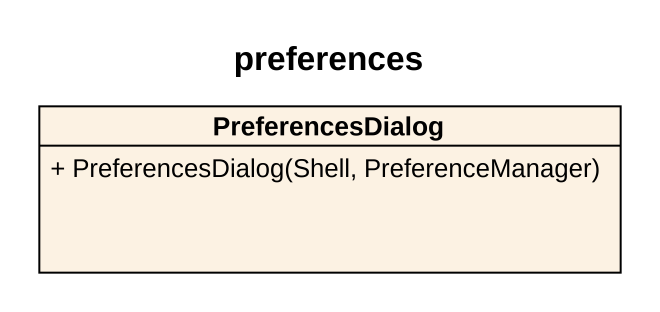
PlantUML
@startuml
title preferences
hide circle
hide empty members
skinparam classAttributeIconSize 0
class PreferencesDialog {
  + PreferencesDialog(Shell, PreferenceManager)
}
@enduml
